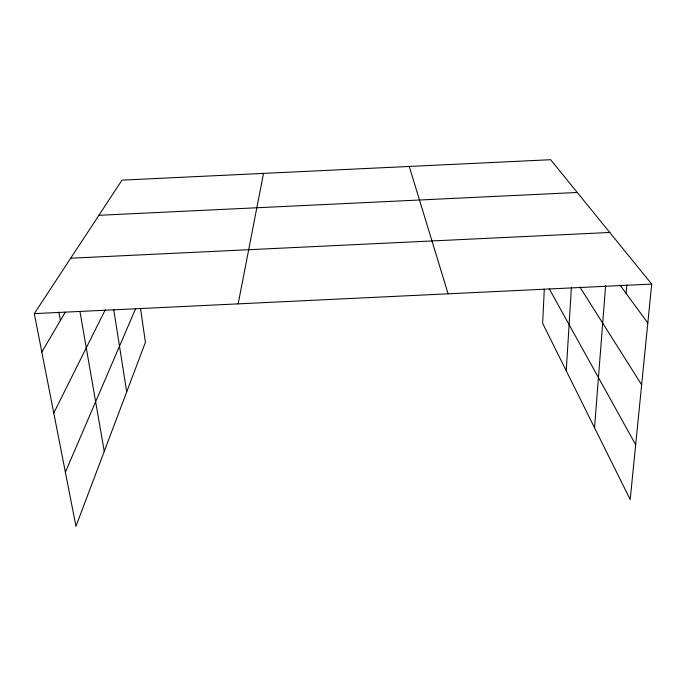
<?xml version="1.0" encoding="UTF-8"?>
<svg xmlns="http://www.w3.org/2000/svg" width="686" height="686" viewBox="0 0 686 686"><rect width="100%" height="100%" fill="white"/><g stroke="black" fill="none" stroke-linecap="round" stroke-linejoin="round"><path stroke-width="1.03" d="M544.307 289.2L542.635 323.286L630.202 499.562L651.7 284.073L550.635 159.718L121.988 180.135L34.3 313.622L75.966 526.282L145.415 342.323L140.536 308.52M566.25 370.826L571.395 287.545M594.539 427.772L605.644 285.273M626.069 293.351L626.815 284.939M238.179 303.864L263.51 173.395M65.367 472.174L135.639 308.631M53.782 413.041L105.267 309.798M41.829 352.064L65.307 312.13M70.692 258.219L609.76 232.468M34.3 313.622L651.7 284.073M98.895 215.301L577.26 192.474M619.93 284.982L647.816 323.02M579.927 287.082L641.65 384.812M549.246 288.832L635.673 444.734M409.25 166.449L448.095 293.814M58.893 312.113L60.428 320.431M79.953 311.478L104.255 451.345M113.713 309.446L126.696 391.92"/></g></svg>
